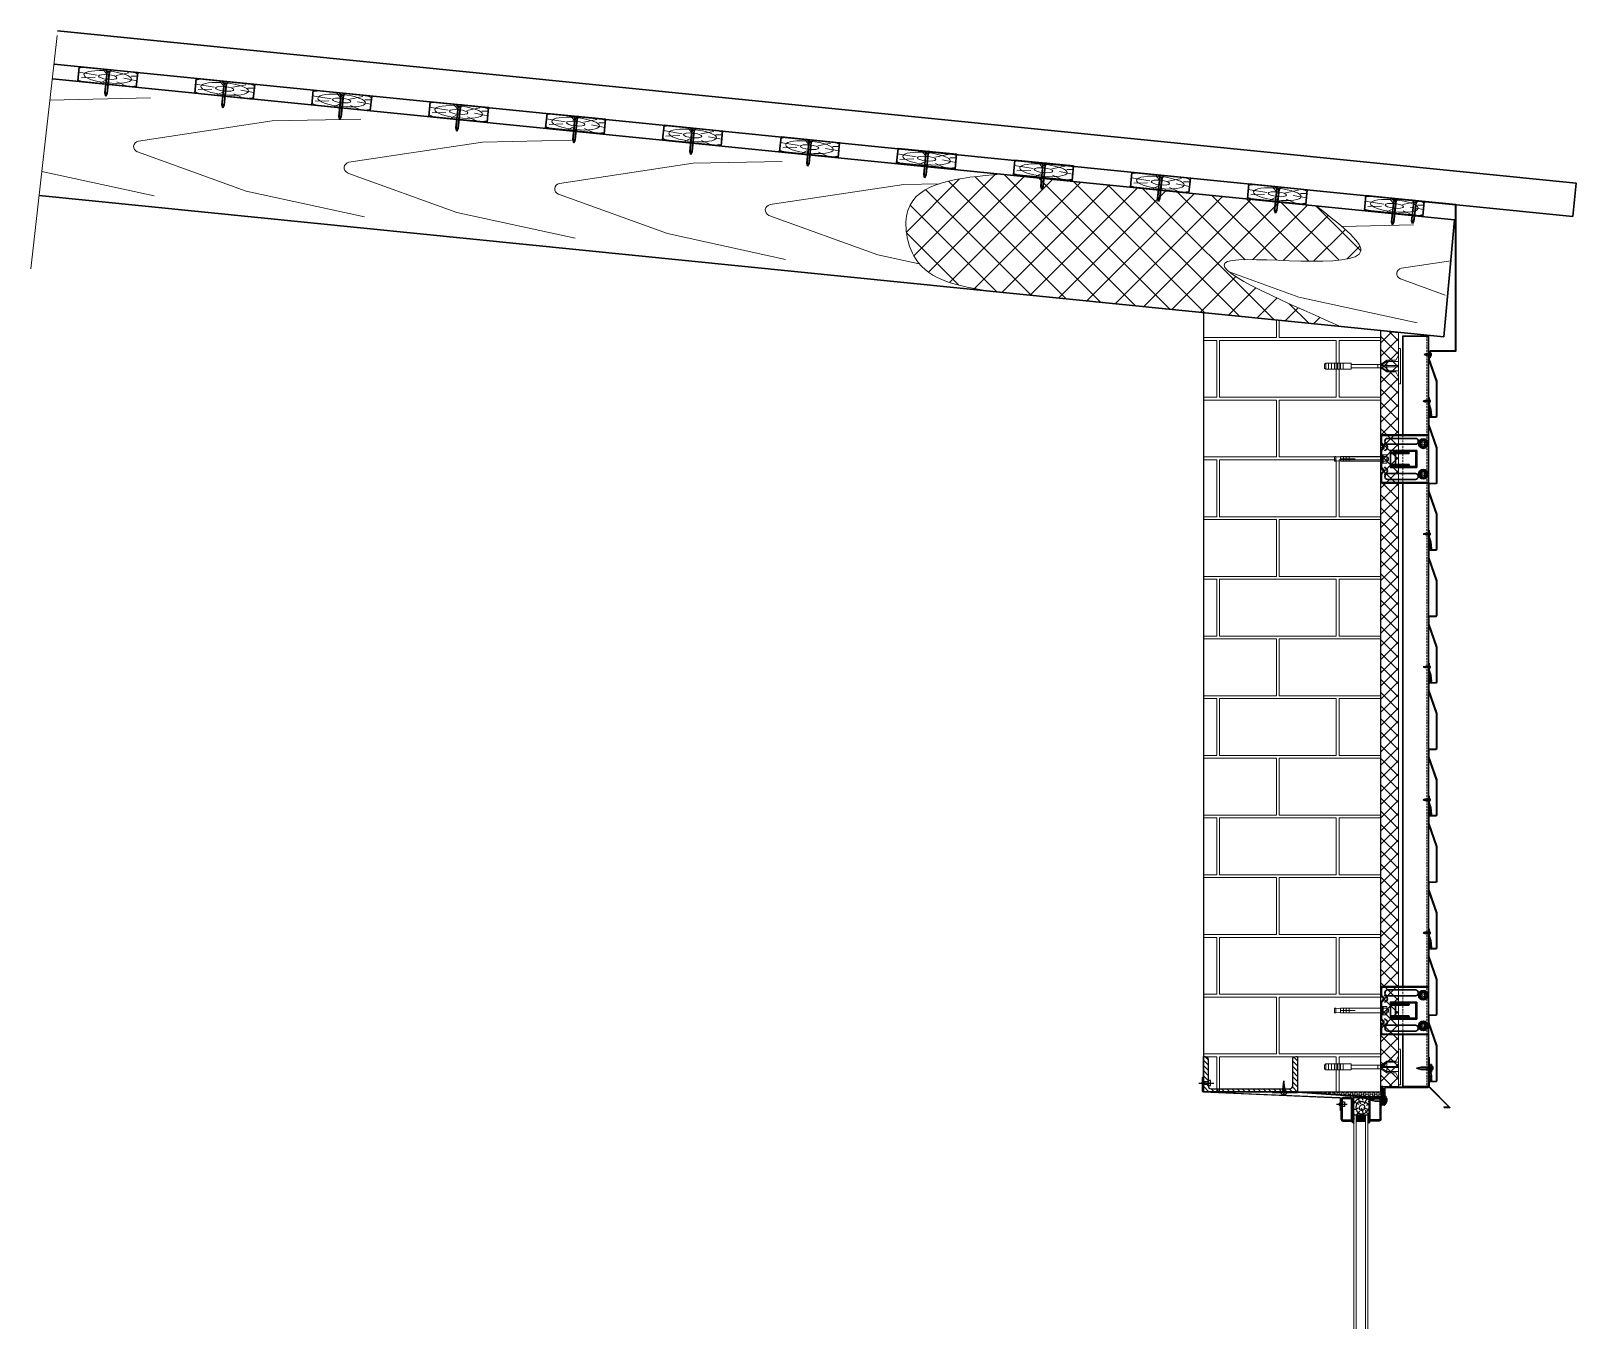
# Model space of a CAD drawing. Header units: millimetres. Extents: x 3616 to 17812, y 1698 to 9799.
# Drawn here: x 14905 to 17534, y 7605 to 9799 of the extents above; entities that cross this region are included whole.
import ezdxf

# ---------------------------------------------------------------- set-up
doc = ezdxf.new("R2010")
doc.units = ezdxf.units.MM
for name, pattern in [('ACAD_ISO02W100', [15, 12, -3]), ('невидимая2', [4.7625, 3.175, -1.5875]), ('ОСЕВАЯ', [50.8, 31.75, -6.35, 6.35, -6.35])]:
    doc.linetypes.add(name, pattern=pattern)
for name, color, linetype, lineweight in [('1', 250, 'Continuous', 30), ('2', 5, 'Continuous', 30), ('3', 4, 'Continuous', 15), ('30', 233, 'Continuous', 5), ('4', 233, 'Continuous', 30), ('4х35', 7, 'Continuous', 30), ('6', 191, 'Continuous', 30), ('An', 6, 'Continuous', 20), ('brackets 80х80', 250, 'Continuous', 30), ('d1', 4, 'Continuous', 5), ('foam', 3, 'Continuous', 5), ('hatch', 6, 'Continuous', 5), ('hidden', 30, 'невидимая2', 5), ('Siding', 3, 'Continuous', 30)]:
    doc.layers.add(name, color=color, linetype=linetype, lineweight=lineweight)
for name, color, linetype in [('B', 82, 'Continuous'), ('base', 5, 'Continuous'), ('wall2', 250, 'Continuous')]:
    doc.layers.add(name, color=color, linetype=linetype)
doc.linetypes.add('User1', pattern='A,50,-1,[131,ltypeshp.shx,S=1,R=0,X=-1,Y=0],-2,[131,ltypeshp.shx,S=1,R=180,X=1,Y=0],-1', length=54)
pattern_1 = [(45, (17875.88, 1174.1216), (-4.4194174, 4.4194174), [])]

# ---------------------------------------------------------------- blocks, each defined once
blk = doc.blocks.new('wind det')
h = blk.add_hatch()
h.set_pattern_fill('LINE', color=256, scale=0.5, angle=45, style=0)
h.set_pattern_definition([(135, (189169.0732, -31589.4745), (1.122532015, 1.122532015), [])])
h.paths.add_polyline_path([(39219.5, 1501.2), (39223.5, 1501.2), (39223.5, 1489.7), (39223.5, 1471.2), (39219.5, 1471.2)])
h = blk.add_hatch()
h.set_pattern_fill('ANSI31', color=256, scale=20, style=0)
h.set_pattern_definition([(45, (17155.2826, 1174.1216), (-1.76776695, 1.76776695), [])])
h.paths.add_polyline_path([(39243.5, 1465.2), (39243.4, 1465.7), (39243.4, 1466.6), (39243.5, 1467), (39243.5, 1475.7), (39243.5, 1479.2, 0.414214), (39240.5, 1482.2), (39226.5, 1482.2, 0.414214), (39223.5, 1479.2), (39223.5, 1445.2, 0.414214), (39226.5, 1442.2), (39240.5, 1442.2, 0.414214), (39243.5, 1445.2)])
h.paths.add_polyline_path([(39241.5, 1445.2, -0.414214), (39240.5, 1444.2), (39226.5, 1444.2, -0.414214), (39225.5, 1445.2), (39225.5, 1479.2, -0.414214), (39226.5, 1480.2), (39240.5, 1480.2, -0.414214), (39241.5, 1479.2)], flags=16)
h.paths.add_polyline_path([(39273.5, 1479.2, -0.414214), (39274.5, 1480.2), (39288.5, 1480.2, -0.414214), (39289.5, 1479.2), (39289.5, 1474), (39291.5, 1474.2), (39291.5, 1479.2, 0.414214), (39288.5, 1482.2), (39278.4, 1482.2), (39274.5, 1482.2, 0.414214), (39271.5, 1479.2), (39271.5, 1452.2), (39271.5, 1445.2, 0.414214), (39274.5, 1442.2), (39288.5, 1442.2, 0.414214), (39291.5, 1445.2), (39291.5, 1465.5), (39291.5, 1470.2), (39289.5, 1470.5), (39289.5, 1445.2, -0.414214), (39288.5, 1444.2), (39275.5, 1444.2), (39274.5, 1444.2, -0.414214), (39273.5, 1445.2)])
h.paths.add_polyline_path([(39229.5, 1470.6), (39237.5, 1470.6), (39237.5, 1464.6), (39229.5, 1464.6)], flags=8)
h = blk.add_hatch()
h.set_pattern_fill('NET', color=256, scale=0.5, angle=45, style=0)
h.set_pattern_definition([(225, (91617.4024, -24835.7058), (1.122532015, -1.122532015), []), (315, (91617.4024, -24835.7058), (1.122532015, 1.122532015), [])])
h.paths.add_polyline_path([(39269.5, 1452.2), (39271.5, 1452.2), (39271.5, 1479.2), (39271.5, 1482.2), (39269.5, 1482.2)])
for points in [[(39223.5, 1467.2), (39219.5, 1471.2), (39223.5, 1471.2)], [(39249.5, 1452.2), (39249.5, 1449.2), (39265.5, 1449.2), (39265.5, 1452.2)]]:
    blk.add_hatch(color=256).paths.add_polyline_path(points)
h = blk.add_hatch()
h.set_pattern_fill('NET', color=256, scale=0.1, angle=-135, style=0)
h.set_pattern_definition([(135, (189169.07324, -31589.97448), (0.224506403, 0.224506403), []), (45, (189169.07324, -31589.97448), (0.224506403, -0.224506403), [])])
h.paths.add_polyline_path([(39243.5, 1452.2), (39245.5, 1452.2), (39245.5, 1438.7, -0.414214), (39242, 1442.2), (39243.5, 1442.2)])
h = blk.add_hatch()
h.set_pattern_fill('NET', color=256, scale=0.1, angle=-135, style=0)
h.set_pattern_definition([(135, (189170.07324, -31589.97448), (0.224506403, 0.224506403), []), (45, (189170.07324, -31589.97448), (0.224506403, -0.224506403), [])])
h.paths.add_polyline_path([(39271.5, 1442.2), (39273, 1442.2, -0.414214), (39269.5, 1438.7), (39269.5, 1452.2), (39271.5, 1452.2)])
at = {"layer": 'foam'}
h = blk.add_hatch(dxfattribs=at)
h.set_pattern_fill('HEX', color=256, scale=0.15, angle=-90, style=0)
h.set_pattern_definition([(90, (91617.4024, -24835.7058), (-0.824889, 1e-16), [0.47625, -0.9525]), (210, (91617.4024, -24835.7058), (0.4124445, -0.714374829), [0.47625, -0.9525]), (150, (91617.4024, -24835.2295), (-0.4124445, -0.714374829), [0.47625, -0.9525])])
h.paths.add_polyline_path([(39265.5, 1442.2), (39265.5, 1449.2), (39249.5, 1449.2), (39249.5, 1442.2)])
for p, q in [((39219.5, 1471.2), (39223.5, 1467.2)), ((39245.5, 1452.2), (39269.5, 1452.2)), ((39249.5, 1449.2), (39265.5, 1449.2)), ((39265.5, 1449.2), (39265.5, 1442.2)), ((39271.5, 1452.2), (39271.5, 1442.2)), ((39242, 1442.2), (39243.5, 1442.2)), ((39265.5, 1442.2), (39249.5, 1442.2)), ((39273, 1442.2), (39271.5, 1442.2))]:
    blk.add_line(p, q)
for points in [[(39223.5, 1471.2), (39219.5, 1471.2), (39219.5, 1501.2), (39223.5, 1501.2)], [(39243.5, 1452.2), (39269.5, 1452.2), (39269.5, 1482.2), (39243.5, 1482.2)], [(39271.5, 1452.2), (39269.5, 1452.2), (39269.5, 1482.2), (39271.5, 1482.2)]]:
    blk.add_lwpolyline(points, close=True)
for points in [[(39240.5, 1442.2, 0.414214), (39243.5, 1445.2), (39243.5, 1479.2, 0.414214), (39240.5, 1482.2), (39226.5, 1482.2, 0.414214), (39223.5, 1479.2), (39223.5, 1445.2, 0.414214), (39226.5, 1442.2)], [(39240.5, 1444.2, 0.414214), (39241.5, 1445.2), (39241.5, 1479.2, 0.414214), (39240.5, 1480.2), (39226.5, 1480.2, 0.414214), (39225.5, 1479.2), (39225.5, 1445.2, 0.414214), (39226.5, 1444.2)]]:
    blk.add_lwpolyline(points, format="xyb", close=True)
blk.add_lwpolyline([(39241.5, 1475.7), (39241.5, 1478.2)])
for points in [[(39278.4, 1482.2), (39288.5, 1482.2, -0.414214), (39291.5, 1479.2), (39291.5, 1445.2, -0.414214), (39288.5, 1442.2), (39274.5, 1442.2, -0.414214), (39271.5, 1445.2), (39271.5, 1479.2, -0.414214), (39274.5, 1482.2), (39278.4, 1482.2)], [(39275.5, 1444.2), (39274.5, 1444.2, -0.414214), (39273.5, 1445.2), (39273.5, 1479.2, -0.414214), (39274.5, 1480.2), (39288.5, 1480.2, -0.414214), (39289.5, 1479.2), (39289.5, 1445.2, -0.414214), (39288.5, 1444.2), (39275.5, 1444.2)]]:
    blk.add_lwpolyline(points, format="xyb")
for centre, radius, start, end in [((39240.5, 1479.2), 3, 360, 90), ((39245.5, 1442.2), 3.5, 180, 270), ((39269.5, 1442.2), 3.5, 270, 0)]:
    blk.add_arc(centre, radius, start, end)
at = {"layer": '3'}
for p, q in [((39245.5, 1452.2), (39245.5, 892.2)), ((39249.5, 1452.2), (39249.5, 892.2)), ((39265.5, 1452.2), (39265.5, 892.2)), ((39269.5, 1452.2), (39269.5, 892.2))]:
    blk.add_line(p, q, dxfattribs=at)
at = {"layer": 'B', "linetype": 'ByBlock'}
blk.add_lwpolyline([(39256.9, 1475.3), (39257.7, 1475.3), (39258.6, 1475.3), (39259.5, 1475.1), (39260.4, 1474.9), (39261.2, 1474.6), (39262, 1474.3), (39262.7, 1473.8), (39263.4, 1473.3), (39264, 1472.7), (39264.5, 1472), (39264.9, 1471.2), (39265.2, 1470.4), (39265.5, 1469.5), (39265.7, 1468.5), (39265.8, 1467.4), (39265.9, 1466.3), (39265.9, 1465.2), (39265.8, 1464), (39265.6, 1462.8), (39265.4, 1461.6), (39265.1, 1460.5), (39264.7, 1459.4), (39264.2, 1458.3), (39263.5, 1457.4), (39262.8, 1456.6), (39261.9, 1455.9), (39261, 1455.4), (39260, 1454.9), (39259, 1454.6), (39258, 1454.4), (39256.9, 1454.3), (39255.9, 1454.3), (39254.9, 1454.4), (39253.9, 1454.6), (39252.9, 1454.9), (39252, 1455.3), (39251, 1455.8), (39250.2, 1456.3), (39249.3, 1457), (39248.4, 1457.7), (39247.6, 1458.4), (39246.8, 1459.2), (39246, 1460.1), (39245.3, 1461), (39244.7, 1461.9), (39244.2, 1462.9), (39243.8, 1463.8), (39243.5, 1464.7), (39243.4, 1465.7), (39243.4, 1466.6), (39243.5, 1467.4), (39243.7, 1468.3), (39244.1, 1469), (39244.5, 1469.8), (39244.9, 1470.4), (39245.4, 1471), (39246, 1471.5), (39246.6, 1472), (39247.2, 1472.4), (39247.9, 1472.7), (39248.5, 1473), (39249.2, 1473.2), (39249.9, 1473.5), (39250.7, 1473.8), (39251.4, 1474), (39252.1, 1474.3), (39252.9, 1474.5), (39253.6, 1474.8), (39254.4, 1475), (39255.2, 1475.1), (39256, 1475.2)], close=True, dxfattribs=at)
at = {"layer": 'B'}
blk.add_lwpolyline([(39243.5, 1452.2), (39269.5, 1452.2), (39269.5, 1482.2), (39243.5, 1482.2)], close=True, dxfattribs=at)
at = {"layer": 'B', "linetype": 'ByBlock'}
for points in [[(39243.5, 1477.6), (39244.2, 1478.1), (39245.8, 1479.1), (39247.5, 1479.9), (39249.2, 1480.4), (39250.8, 1480.8), (39252.4, 1481.1), (39254, 1481.3), (39255.5, 1481.4), (39257, 1481.3), (39258.4, 1481.1), (39259.7, 1480.8), (39261, 1480.4), (39262.2, 1479.8), (39263.4, 1479.1), (39264.5, 1478.3), (39265.5, 1477.4), (39266.4, 1476.5), (39267.3, 1475.4), (39268, 1474.4), (39268.7, 1473.3), (39269.2, 1472.2), (39269.5, 1471.6)], [(39245.2, 1474.8), (39243.5, 1476.6)], [(39251.5, 1471.6), (39249, 1476.1), (39247.3, 1480), (39246.6, 1482.2)], [(39253.9, 1477.1), (39255.2, 1482.2)], [(39257.5, 1471), (39259.6, 1474.7), (39261, 1478.1), (39261.9, 1481.2), (39262.1, 1482.2)], [(39260.4, 1470.4), (39266.2, 1473.2), (39269.5, 1476.7)], [(39248.2, 1469.4), (39243.5, 1470.8)], [(39253.4, 1465.4), (39246.6, 1462.2), (39243.5, 1462.1)], [(39250.4, 1460.6), (39249.4, 1459), (39248.4, 1457.6), (39247.4, 1456.5), (39246.5, 1455.6), (39245.7, 1454.7), (39245, 1453.9), (39244.3, 1453.1), (39243.7, 1452.2)], [(39255.3, 1469.9), (39257, 1469.1), (39258.3, 1468.3), (39259.3, 1467.5), (39259.9, 1466.7), (39260.3, 1465.9), (39260.5, 1465.1), (39260.5, 1464.4), (39260.4, 1463.8), (39260.3, 1463.2), (39260.1, 1462.7), (39259.8, 1462.3), (39259.5, 1461.9), (39259.2, 1461.6), (39258.7, 1461.3), (39258.3, 1461.1), (39257.8, 1461), (39257.2, 1460.9), (39256.6, 1460.9), (39255.9, 1460.9), (39255.3, 1460.9), (39254.6, 1461), (39254, 1461.2), (39253.4, 1461.4), (39252.9, 1461.6), (39252.4, 1461.9), (39252, 1462.3), (39251.6, 1462.7), (39251.3, 1463.2), (39251.1, 1463.7), (39250.9, 1464.2), (39250.8, 1464.8), (39250.7, 1465.5), (39250.6, 1466.1), (39250.7, 1466.8), (39250.9, 1467.5), (39251.3, 1468.2), (39251.8, 1468.7), (39252.7, 1469.2), (39253.8, 1469.6), (39255.3, 1469.9)], [(39257, 1464.9), (39255.3, 1460.5), (39254.3, 1456.3), (39253.9, 1452.3), (39253.9, 1452.2)], [(39260.1, 1459.2), (39265.1, 1452.7), (39265.2, 1452.2)], [(39262.3, 1463.9), (39264.1, 1463), (39265.5, 1462.5), (39266.6, 1462.1), (39267.6, 1462), (39268.5, 1462.1), (39269.5, 1462.5)], [(39269.5, 1454.3), (39269.2, 1453.8), (39268.5, 1452.6), (39268.2, 1452.2)]]:
    blk.add_lwpolyline(points, dxfattribs=at)
blk = doc.blocks.new('5х20')
blk.add_line((0, 5.1), (0, -5.1))
at = {"layer": 'base'}
for p, q in [((0, 2.5), (-20, 0)), ((0, 3.2), (0, -3.2)), ((0, -2.5), (-20, 0))]:
    blk.add_line(p, q, dxfattribs=at)
blk.add_lwpolyline([(4.4, -0.6), (2.5, -0.6), (2.5, 0.6), (4.4, 0.6)], dxfattribs=at)
for centre, start, end in [((-1.1, -0.4), 10.5848, 78.3684), ((-1.1, 0.4), 281.6316, 349.4152)]:
    blk.add_arc(centre, 5.6, start, end, dxfattribs=at)
at = {"layer": 'Siding'}
blk.add_line((4.4, 0), (-20, 0), dxfattribs=at)
blk = doc.blocks.new('I 16')
blk.add_lwpolyline([(-60, 0), (0, 0), (0, 160), (-60, 160), (-60, 157, 0.414214), (-55, 152), (-10, 152, -0.414214), (-5, 147), (-5, 13, -0.414214), (-10, 8), (-55, 8, 0.414214), (-60, 3)], format="xyb", close=True)
blk = doc.blocks.new('4a')
at = {"linetype": 'Continuous'}
h = blk.add_hatch(dxfattribs=at)
h.set_pattern_fill('ANSI31', color=256, scale=50, style=0)
h.set_pattern_definition(pattern_1)
h.paths.add_polyline_path([(39373.5, 1547.2, 0.414214), (39368.5, 1552.2), (39365.5, 1552.2), (39365.5, 1492.2), (39386.1, 1492.2), (39386.8, 1497.2), (39378.5, 1497.2, -0.414214), (39373.5, 1502.2)])
h = blk.add_hatch(dxfattribs=at)
h.set_pattern_fill('ANSI31', color=256, scale=50, style=0)
h.set_pattern_definition(pattern_1)
h.paths.add_polyline_path([(39525.5, 1552.2), (39522.5, 1552.2, 0.414214), (39517.5, 1547.2), (39517.5, 1502.2, -0.414214), (39512.5, 1497.2), (39390.1, 1497.2), (39390.8, 1492.2), (39525.5, 1492.2)])
at = {"layer": 'foam', "linetype": 'Continuous'}
h = blk.add_hatch(dxfattribs=at)
h.set_pattern_fill('HONEY', color=256, scale=20, style=0)
h.set_pattern_definition([(0, (17875.8797, 1174.1216), (3.75, 2.1650635), [2.5, -5]), (120, (17875.8797, 1174.1216), (-3.75, 2.16506351), [2.5, -5]), (60, (17875.8797, 1174.1216), (8e-09, 4.33012701), [-5, 2.5])])
h.paths.add_polyline_path([(39223.5, 1492.2), (39223.5, 1479.2, -0.414214), (39226.5, 1482.2), (39226.5, 1483.7), (39243.4, 1483.7), (39365.4, 1492.2)])
at = {"color": 3, "linetype": 'ОСЕВАЯ'}
for p, q in [((39533.2, 1507), (39507.8, 1507)), ((39533.2, 1507), (39514.9, 1507)), ((39299.2, 1470.8), (39280.9, 1470.8))]:
    blk.add_line(p, q, dxfattribs=at)
for p, q in [((39526, 1497), (39526, 1516.3)), ((39526.3, 1492.8), (39526.3, 1516.3)), ((39526.8, 1492.8), (39526.8, 1516.3)), ((39525.5, 1492.2), (39223.5, 1492.2)), ((39291.5, 1480.8), (39292, 1480.8)), ((39291.5, 1480.8), (39291.5, 1461.5)), ((39292, 1480.8), (39292, 1461.5)), ((39292.3, 1481.1), (39292.3, 1461.5)), ((39292.8, 1481.1), (39292.8, 1461.5)), ((39408.5, 1490.7), (39365.5, 1490.7)), ((39525.7, 1492.2), (39375.2, 1492.2)), ((39525.5, 1497), (39526, 1497))]:
    blk.add_line(p, q)
at = {"linetype": 'Continuous'}
for p, q in [((39226.5, 1483.7), (39243.5, 1483.7)), ((39226.5, 1483.7), (39226.5, 1482.2)), ((39226.5, 1482.2), (39243.5, 1482.2)), ((39243.3, 1483.7), (39365.3, 1492.2)), ((39243.5, 1482.2), (39365.5, 1490.7)), ((39525.5, 1492.2), (39293.4, 1482.2)), ((39525.9, 1491.7), (39293.4, 1481.7)), ((39408.5, 1492.2), (39408.5, 1490.7))]:
    blk.add_line(p, q, dxfattribs=at)
for points in [[(39528.3, 1507), (39528.3, 1506), (39527.3, 1504), (39526.8, 1504), (39526.8, 1505), (39517.5, 1505), (39517.5, 1503), (39513.5, 1503), (39513.5, 1511), (39517.5, 1511), (39517.5, 1509), (39526.8, 1509), (39526.8, 1510), (39527.3, 1510), (39528.3, 1508), (39528.3, 1507)], [(39294.3, 1470.8), (39294.3, 1471.8), (39293.3, 1473.8), (39292.8, 1473.8), (39292.8, 1472.8), (39289.5, 1472.8), (39289.5, 1474.8), (39285.5, 1474.8), (39285.5, 1466.8), (39289.5, 1466.8), (39289.5, 1468.8), (39292.8, 1468.8), (39292.8, 1467.8), (39293.3, 1467.8), (39294.3, 1469.8), (39294.3, 1470.8)]]:
    blk.add_lwpolyline(points)
for centre, radius, start, end in [((39526.1, 1516.3), 0.688, 0, 180), ((39526.1, 1516.3), 0.138, 0, 180), ((39293.4, 1481.1), 1.1, 90, 180), ((39293.4, 1481.1), 0.55, 90, 180), ((39525.7, 1492.8), 1.1, 270, 0), ((39525.7, 1492.8), 0.55, 270, 0), ((39292.1, 1461.5), 0.688, 180, 0), ((39292.1, 1461.5), 0.138, 180, 0)]:
    blk.add_arc(centre, radius, start, end)
at = {"linetype": 'Continuous', "rotation": 270}
blk.add_blockref('I 16', (39365.5, 1492.2), dxfattribs=at)
at = {"rotation": 270}
blk.add_blockref('5х20', (39388.5, 1490.7), dxfattribs=at)
blk = doc.blocks.new('deco')
at = {"layer": '3'}
for p, q in [((-0.29, 0), (-0.29, 1.2)), ((0.29, 0), (0.29, 1.2))]:
    blk.add_line(p, q, dxfattribs=at)
at = {"layer": '4'}
for p, q in [((0, 1.48), (-0.5, 1)), ((-0.5, 0), (-0.5, 1)), ((0.5, 0), (-0.5, 0)), ((0, 1.48), (0.5, 1)), ((0.5, 0), (0.5, 1)), ((1.52, 0), (-1.52, 0)), ((-1.52, 0), (-1.52, -0.11)), ((-1.52, -0.11), (1.52, -0.11)), ((-0.08, -0.23), (-0.46, -0.23)), ((0.08, -0.17), (-0.08, -0.17)), ((-0.08, -0.17), (-0.08, -0.23)), ((0.08, -0.23), (0.08, -0.17)), ((0.46, -0.23), (0.08, -0.23)), ((1.52, -0.11), (1.52, 0))]:
    blk.add_line(p, q, dxfattribs=at)
for major_axis, start_param, end_param in [((-1.52, 0), 0.791077, 1.266344), ((1.52, 0), -1.266344, -0.791077)]:
    blk.add_ellipse((0, 0.24), major_axis=major_axis, ratio=0.329918, start_param=start_param, end_param=end_param, dxfattribs=at)
blk = doc.blocks.new('a4')
at = {"layer": '2'}
for p, q in [((-0.5, 1), (0, 1.126)), ((-0.5, 0.1), (-0.5, 1)), ((-0.5, 1), (0.5, 1)), ((0, 1.126), (0.5, 1)), ((0.5, 1), (0.5, 0.1)), ((-1.1, 0), (-0.5, 0.1)), ((-1.1, 0), (1.1, 0)), ((0.5, 0.1), (-0.5, 0.1)), ((1.1, 0), (0.5, 0.1))]:
    blk.add_line(p, q, dxfattribs=at)
at = {"layer": '3'}
for p, q in [((-0.3, 0.1), (-0.3, 1.05)), ((0.3, 0.1), (0.3, 1.05))]:
    blk.add_line(p, q, dxfattribs=at)
blk = doc.blocks.new('B')
at = {"layer": '2'}
blk.add_lwpolyline([(0, 0), (0, 1), (1, 1), (1, 0)], close=True, dxfattribs=at)
at = {"layer": 'hatch'}
for p, q in [((0.494, 0.622), (0.413, 0.956)), ((0.637, 0.656, -78.227), (0.852, 0.918, -78.227)), ((0.32, 0.544), (0, 0.624)), ((0.892, 0.703), (1, 0.746)), ((0.284, 0.397), (0.051, 0.269)), ((0.772, 0.517), (1, 0.445)), ((0.461, 0.24), (0.367, 0)), ((0.66, 0.224), (0.82, 0.014))]:
    blk.add_line(p, q, dxfattribs=at)
for radius in [0.407, 0.157]:
    blk.add_circle((0.5, 0.5), radius, dxfattribs=at)
for start, end in [(128.9085, 141.0915), (38.9085, 51.0915), (218.9085, 231.0915), (308.9085, 321.0915)]:
    blk.add_arc((0.5, 0.5), 0.643, start, end, dxfattribs=at)
blk = doc.blocks.new('Roof')
at = {"layer": 'd1'}
h = blk.add_hatch(dxfattribs=at)
h.set_pattern_fill('ANSI37', color=256, scale=300, style=0)
h.set_pattern_definition([(45, (-120882.307, 5823.49), (-26.516504, 26.516504), []), (135, (-120882.307, 5823.49), (-26.516504, -26.516504), [])])
edge = h.paths.add_edge_path()
edge.add_spline(control_points=[(5420.2, 5296.1), (5459.3, 5266), (5580.8, 5172.4), (5120.4, 5240.6), (5348.8, 5140.3), (5461.5, 5090.9)], knot_values=[0, 0, 0, 0, 107.650681, 335.165975, 556.772578, 556.772578, 556.772578, 556.772578], degree=3, periodic=0)
edge.add_line((5461.5, 5090.9), (4863.6, 5151.1))
edge.add_spline(control_points=[(4863.6, 5151.1), (4813.3, 5159.5), (4732.7, 5173.1), (4706.6, 5334.7), (4812.5, 5343.9), (4883.6, 5350.1)], knot_values=[0, 0, 0, 0, 136.928415, 219.705166, 389.29334, 389.29334, 389.29334, 389.29334], degree=3, periodic=0)
edge.add_line((4883.6, 5350.1), (5420.2, 5296.1))
at = {"layer": '2'}
for p, q in [((5655.4, 5272.4), (3269.9, 5512.5)), ((3247.5, 5313.8), (5637.2, 5073.2)), ((5655.4, 5272.4), (5637.2, 5073.2))]:
    blk.add_line(p, q, dxfattribs=at)
at = {"layer": '4х35'}
for p, q in [((3278.4, 5594.1), (5862.5, 5335)), ((3272.7, 5537.3), (5856.8, 5278.3)), ((5862.5, 5335), (5856.8, 5278.3))]:
    blk.add_line(p, q, dxfattribs=at)
at = {"layer": 'd1', "linetype": 'User1'}
blk.add_line((3278.2, 5586), (3233.4, 5188.9), dxfattribs=at)
at = {"layer": 'd1'}
for p, q in [((4883.6, 5350.1), (5420.2, 5296.1)), ((4863.6, 5151.1), (5461.5, 5090.9))]:
    blk.add_line(p, q, dxfattribs=at)
for points in [[(4883.6, 5350.1), (4725.6, 5288.4), (4738.4, 5206.6), (4863.6, 5151.1)], [(5420.2, 5296.1), (5496.2, 5219.8), (5269.4, 5201.5), (5461.5, 5090.9)]]:
    blk.add_spline(points, degree=3, dxfattribs=at)
at = {"layer": 'hatch'}
for p, q in [((3436.9, 5480.1), (3265.8, 5476.4)), ((3795, 5444), (3643.9, 5440.8)), ((3643.9, 5440.8), (3416.4, 5406.5)), ((4002, 5404.8), (3774.6, 5370.4)), ((4153.2, 5408), (4002, 5404.8)), ((3414.5, 5388.2), (3599.9, 5321.2)), ((4360.2, 5368.7), (4132.8, 5334.4)), ((4511.4, 5371.9), (4360.2, 5368.7)), ((3252.1, 5355), (3443, 5313.3)), ((3772.7, 5352.1), (3958.1, 5285.2)), ((3599.9, 5321.2), (3801.2, 5277.3)), ((4130.9, 5316.1), (4316.3, 5249.1)), ((4718.4, 5332.7), (4491, 5298.3)), ((4779.1, 5333.9), (4718.4, 5332.7)), ((3958.1, 5285.2), (4159.4, 5241.2)), ((4489, 5280), (4674.4, 5213)), ((5586, 5263.7), (5464.1, 5261.2)), ((4316.3, 5249.1), (4517.6, 5205.1)), ((4674.4, 5213), (4745, 5197.6)), ((5272.4, 5183.7), (5390.8, 5140.9)), ((5649.1, 5202.8), (5565.6, 5190.1)), ((5563.6, 5171.8), (5639.5, 5144.4)), ((5390.8, 5140.9), (5592.2, 5097))]:
    blk.add_line(p, q, dxfattribs=at)
for centre in [(3420.1, 5396.8), (3778.3, 5360.8), (4136.5, 5324.7), (4494.7, 5288.7), (5569.3, 5180.5)]:
    blk.add_ellipse(centre, major_axis=(-11.9, 1.2), ratio=0.833333, start_param=-1.172134, end_param=1.163369, dxfattribs=at)
at = {"layer": 'd1'}
for name, p, xscale, yscale, zscale, rotation in [('B', (3313.2, 5508.2), 100.0000000000109, 25, 100.0000000000109, 354.2518923843556), ('a4', (3365.4, 5528), 3.999999999996925, 40.00000000000001, 3.999999999996925, 174.2518923843558), ('B', (3512.2, 5488.1), 100.0000000000109, 25, 100.0000000000109, 354.2518923843556), ('a4', (3564.4, 5508), 3.999999999996925, 40.00000000000001, 3.999999999996925, 174.2518923843558), ('B', (3711.2, 5468.1), 100.0000000000109, 25, 100.0000000000109, 354.2518923843556), ('a4', (3763.4, 5488), 3.999999999996925, 40.00000000000001, 3.999999999996925, 174.2518923843558), ('B', (3910.2, 5448.6), 100.0000000000109, 25, 100.0000000000109, 354.2518923843556), ('a4', (3962.5, 5468.4), 3.999999999996925, 40.00000000000001, 3.999999999996925, 174.2518923843558), ('B', (4109.2, 5428.8), 100.0000000000109, 25, 100.0000000000109, 354.2518923843556), ('a4', (4161.5, 5448.6), 3.999999999996925, 40.00000000000001, 3.999999999996925, 174.2518923843558), ('B', (4308.2, 5408.7), 100.0000000000109, 25, 100.0000000000109, 354.2518923843556), ('a4', (4360.5, 5428.6), 3.999999999996925, 40.00000000000001, 3.999999999996925, 174.2518923843558), ('B', (4507.2, 5388.7), 100.0000000000109, 25, 100.0000000000109, 354.2518923843556), ('a4', (4559.5, 5408.6), 3.999999999996925, 40.00000000000001, 3.999999999996925, 174.2518923843558), ('B', (4706.3, 5369.2), 100.0000000000109, 25, 100.0000000000109, 354.2518923843556), ('a4', (4758.5, 5389), 3.999999999996925, 40.00000000000001, 3.999999999996925, 174.2518923843558), ('B', (4905.3, 5349.4), 100.0000000000109, 25, 100.0000000000109, 354.2518923843556), ('a4', (4957.5, 5369.3), 3.999999999996925, 40.00000000000001, 3.999999999996925, 174.2518923843558), ('B', (5104.2, 5328.4), 100.0000000000109, 25, 100.0000000000109, 354.2518923843556), ('a4', (5156.4, 5348.2), 3.999999999996925, 40.00000000000001, 3.999999999996925, 174.2518923843558), ('B', (5303.2, 5308.6), 100.0000000000109, 25, 100.0000000000109, 354.2518923843556), ('a4', (5355.5, 5328.5), 3.999999999996925, 40.00000000000001, 3.999999999996925, 174.2518923843558), ('B', (5502.2, 5288.8), 100.0000000000109, 25, 100.0000000000109, 354.2518923843556), ('a4', (5554.5, 5308.7), 3.999999999996925, 40.00000000000001, 3.999999999996925, 174.2518923843558)]:
    blk.add_blockref(name, p, dxfattribs=dict(at, xscale=xscale, yscale=yscale, zscale=zscale, rotation=rotation))
blk = doc.blocks.new('AN1')
at = {"color": 0, "linetype": 'ACAD_ISO02W100', "lineweight": 13, "ltscale": 5}
for p, q in [((-276.1, 96.7), (-266, 96.7)), ((-276.1, 92.2), (-266, 92.2)), ((-276.1, 87.2), (-266, 87.2)), ((-276.1, 82.2), (-266, 82.2)), ((-276.1, 77.1), (-266, 77.1)), ((-276.1, 72.1), (-266, 72.1)), ((-276.1, 67.1), (-266, 67.1)), ((-274.2, 8.3), (-268.2, 8.3)), ((-270.2, 3.2), (-270.2, -27)), ((-281, -6.8), (-261.1, -6.8))]:
    blk.add_line(p, q, dxfattribs=at)
blk.add_lwpolyline([(-276.1, 53.7), (-266, 53.7), (-266, 96.7), (-267.9, 98.9), (-274.5, 98.9), (-276.1, 96.7)], close=True, dxfattribs=at)
for points in [[(-274.2, 53.7), (-274.2, 3.2), (-281, -6.8), (-281, -22.2), (-290.1, -27)], [(-253, -27), (-261.1, -22.2), (-261.1, -6.8), (-268.2, 3.2), (-268.2, 53.7)], [(-278.9, -27), (-278.9, -6.8), (-272.2, 3.2), (-272.2, -27)], [(-270.2, 3.2), (-263.1, -6.8), (-263.1, -27)], [(-301.4, -30), (-241, -30), (-241, -27), (-301.4, -27), (-301.4, -30)]]:
    blk.add_lwpolyline(points, dxfattribs=at)
blk = doc.blocks.new('R1')
at = {"layer": '6'}
for points in [[(9082.7, 701.5), (9078, 698.8), (9078, 693.3), (9082.7, 690.5), (9087.5, 693.3), (9087.5, 698.8)], [(9134.7, 701.5), (9130, 698.8), (9130, 693.3), (9134.7, 690.5), (9139.5, 693.3), (9139.5, 698.8)]]:
    blk.add_lwpolyline(points, close=True, dxfattribs=at)
for centre, radius in [((9082.7, 696), 8), ((9082.7, 696), 6.5), ((9082.7, 696), 5.5), ((9082.7, 696), 4.76), ((9134.7, 696), 8), ((9134.7, 696), 6.5), ((9134.7, 696), 5.5), ((9134.7, 696), 4.76)]:
    blk.add_circle(centre, radius, dxfattribs=at)
at = {"layer": 'brackets 80х80'}
blk.add_line((9095.7, 648.6), (9121.7, 648.6), dxfattribs=at)
for points in [[(9124.9, 625.7, -0.648545), (9132.5, 625.4, 0.31825), (9134.4, 624), (9147.7, 624, 0.414214), (9149.7, 626), (9149.7, 705), (9067.7, 705), (9067.7, 626, 0.414214), (9069.7, 624), (9083.1, 624, 0.31825), (9085, 625.4, -0.708231), (9092.5, 625.4, 0.31825), (9094.4, 624), (9122.7, 624, 0.282892), (9124.9, 625.7), (9124.9, 625.7)], [(9068.7, 705), (9068.7, 627, 0.414214), (9070.7, 625), (9082.4, 625, 0.290053), (9084.2, 626.2, -0.633394), (9093.3, 626.2, 0.290053), (9095.1, 625), (9122.4, 625, 0.290053), (9124.2, 626.2, -0.633394), (9133.3, 626.2, 0.290053), (9135.1, 625), (9146.7, 625, 0.414214), (9148.7, 627), (9148.7, 705)], [(9096.6, 640.8), (9097.5, 642.2), (9097.5, 671.2, -1), (9099.5, 671.2), (9099.5, 642.2), (9100.5, 640.8)], [(9120.9, 640.8), (9119.9, 642.2), (9119.9, 671.2, 1), (9117.9, 671.2), (9117.9, 642.2), (9117, 640.8)], [(9082.5, 630.4, 0.317681), (9083.7, 630.9, -0.786444), (9093.7, 630.9, 0.315935), (9095.2, 630.4, 1.393721)], [(9135, 630.4, -0.317681), (9133.7, 630.9, 0.786444), (9123.7, 630.9, -0.315935), (9122.3, 630.4, -1.393721)]]:
    blk.add_lwpolyline(points, format="xyb", dxfattribs=at)
for points in [[(9073.7, 682.5, -1), (9083.7, 682.5), (9083.7, 635.5, -1), (9073.7, 635.5)], [(9133.7, 682.5, -1), (9143.7, 682.5), (9143.7, 635.5, -1), (9133.7, 635.5)]]:
    blk.add_lwpolyline(points, format="xyb", close=True, dxfattribs=at)
for points in [[(9094.2, 685), (9094.2, 640), (9123.2, 640), (9123.2, 685)], [(9094.2, 685), (9123.2, 685)], [(9094.2, 640), (9095.7, 648.6), (9095.7, 683.5), (9121.7, 683.5), (9121.7, 648.6), (9123.2, 640)]]:
    blk.add_lwpolyline(points, dxfattribs=at)
at = {"layer": 'hidden'}
for points in [[(9078.8, 694, -0.8), (9078.8, 698), (9086.6, 698, -0.8), (9086.6, 694)], [(9130.8, 694, -0.8), (9130.8, 698), (9138.6, 698, -0.8), (9138.6, 694)]]:
    blk.add_lwpolyline(points, format="xyb", close=True, dxfattribs=at)
for centre in [(9082.7, 696), (9134.7, 696)]:
    blk.add_circle(centre, 2, dxfattribs=at)
blk = doc.blocks.new('8х70')
at = {"layer": 'An'}
for p, q in [((-4, 3), (-4, 9)), ((-4, 2.6), (-4, 3)), ((-4, 1), (-4, 1.6)), ((-3, 11), (-2, 12)), ((-2, 12), (2, 12)), ((3, 11), (2, 12)), ((4, 3), (4, 9)), ((4, 2.4), (4, 3)), ((4, 1), (4, 1.4)), ((0, -70), (0, -45)), ((-4, -55), (4, -55)), ((-4, -60), (4, -60)), ((-4, -65), (4, -65)), ((-4, -78), (-3, -70)), ((4, -78), (3, -70))]:
    blk.add_line(p, q, dxfattribs=at)
at = {"layer": 'An', "lineweight": 5}
for p, q in [((-2, 12), (-2, 9)), ((2, 12), (2, 9))]:
    blk.add_line(p, q, dxfattribs=at)
at = {"layer": 'An'}
for points in [[(-7.6, 0), (7.6, 0), (7.6, 1), (-7.6, 1)], [(-7, 3), (7, 3), (7, 9), (-7, 9)], [(-4, 0), (4, 0), (4, -70), (-4, -70)], [(-3, 9), (3, 9), (3, 11), (-3, 11)], [(-4, -80), (4, -80), (4, -78), (-4, -78)]]:
    blk.add_lwpolyline(points, close=True, dxfattribs=at)
for points in [[(-7, 3), (0, 2), (0, 1), (-7, 2), (-7, 3)], [(0, 3), (7, 2), (7, 1), (0, 2), (0, 3)]]:
    blk.add_lwpolyline(points, dxfattribs=at)

msp = doc.modelspace()

# ---------------------------------------------------------------- hatches: boundary and pattern name
at = {"layer": '30', "lineweight": 5}
h = msp.add_hatch(dxfattribs=at)
h.set_pattern_fill('ANSI37', color=256, scale=5, style=0)
h.set_pattern_definition([(45, (11740.45, 8139.899), (-11.22532, 11.22532), []), (135, (11740.45, 8139.899), (-11.22532, -11.22532), [])])
h.paths.add_polyline_path([(17201.7, 9288.6), (17231.7, 9285.6), (17231.7, 8002.7), (17201.7, 8002.7)])
at = {"layer": 'hatch'}
h = msp.add_hatch(dxfattribs=at)
h.set_pattern_fill('AR-B816C', color=253, scale=0.5, style=0)
h.set_pattern_definition([(0, (11745.45, 8154.74), (101.6, 101.6), [198.4375, -4.7625]), (0, (11643.85, 8159.5), (101.6, 101.6), [198.4375, -4.7625]), (90, (11745.45, 8154.74), (-101.6, 101.6), [-106.3625, 96.8375]), (90, (11740.69, 8154.74), (-101.6, 101.6), [-106.3625, 96.8375])])
h.paths.add_polyline_path([(16899.7, 7993.7), (17201.7, 7993.7), (17201.7, 9289.1), (16899.7, 9319.5)])

# ---------------------------------------------------------------- linework, layer by layer
at = {"color": 253}
msp.add_lwpolyline([(16899.7, 7993.7), (17201.7, 7993.7), (17201.7, 9289.1), (16899.7, 9319.5)], close=True, dxfattribs=at)
at = {"layer": '2'}
for points in [[(17238.7, 8090.8), (17238.7, 8002.7), (17282.7, 8002.7), (17282.7, 9279.7), (17238.7, 9279.7), (17238.7, 9111.7)], [(17238.7, 9029.7), (17238.7, 8172.8)]]:
    msp.add_lwpolyline(points, dxfattribs=at)
at = {"layer": '30'}
msp.add_lwpolyline([(17201.7, 9288.6), (17231.7, 9285.6), (17231.7, 8002.7), (17201.7, 8002.7)], close=True, dxfattribs=at)
at = {"layer": '6'}
for points in [[(17225.7, 9513.9), (17329, 9503.5), (17329, 9254.1), (17329, 9254.1), (17329, 9254.1), (17329, 9254.1), (17286.5, 9254.1, 0.414214), (17285.5, 9253.1), (17285.5, 9243.5, -0.414214), (17284.5, 9242.5), (17284.5, 9242.5, -0.414214), (17283.5, 9243.5), (17283.5, 9252.5), (17284, 9252.5)], [(17225.7, 9513.4), (17328.5, 9503), (17328.5, 9254.6), (17286, 9254.6, 0.414214), (17285, 9253.6), (17285, 9243.5, -0.414214), (17284.5, 9243), (17284.5, 9243, -0.414214), (17284, 9243.5), (17284, 9252.5)]]:
    msp.add_lwpolyline(points, format="xyb", dxfattribs=at)
for points in [[(17206.6, 7990.7), (17206.6, 7971.7, 0.414214), (17207.1, 7971.2, 0.414214), (17207.6, 7971.7), (17207.6, 7998.7, -0.414214), (17210.1, 8001.2), (17281.2, 8001.2, 0.414214), (17282.7, 8002.7), (17282.7, 8050.7), (17283.2, 8050.7), (17283.2, 8002.7, -0.414214), (17281.2, 8000.7), (17210.1, 8000.7, 0.414214), (17208.1, 7998.7), (17208.1, 7971.7, -0.414214), (17207.1, 7970.7), (17207.1, 7970.7, -0.414214), (17206.1, 7971.7), (17206.1, 7990.7)], [(17309.1, 7967), (17319.1, 7967), (17284.3, 8001.7, -0.198912), (17283.7, 8003.1), (17283.7, 8052.3), (17283.2, 8052.3), (17283.2, 8002.9, 0.198912), (17283.8, 8001.5), (17317.8, 7967.5), (17309.1, 7967.5)], [(17287, 8011.3), (17287, 8021.3, 0.163705), (17286.1, 8025.1, -0.065644), (17285, 8028.5), (17285, 8038.5), (17285.5, 8038.5), (17285.5, 8028.6, 0.064352), (17286.6, 8025.3, -0.16173), (17287.5, 8021.2), (17287.5, 8011.3)]]:
    msp.add_lwpolyline(points, format="xyb", close=True, dxfattribs=at)
at = {"layer": 'hidden'}
msp.add_line((17279.7, 9279.7), (17279.7, 8002.7), dxfattribs=at)
for points in [[(17283.2, 9170.4), (17283.2, 9167.4), (17283.7, 9167.4), (17283.7, 9170.4)], [(17283.2, 8944.3), (17283.2, 8941.3), (17283.7, 8941.3), (17283.7, 8944.3)], [(17283.2, 8718.1), (17283.2, 8715.1), (17283.7, 8715.1), (17283.7, 8718.1)], [(17283.2, 8491.9), (17283.2, 8488.9), (17283.7, 8488.9), (17283.7, 8491.9)], [(17283.2, 8265.7), (17283.2, 8262.7), (17283.7, 8262.7), (17283.7, 8265.7)]]:
    msp.add_lwpolyline(points, close=True, dxfattribs=at)
for points in [[(17238.7, 9111.7), (17238.7, 9030.7)], [(17238.7, 8172.8), (17238.7, 8090.8)]]:
    msp.add_lwpolyline(points, dxfattribs=at)
at = {"layer": 'Siding'}
msp.add_lwpolyline([(17282.7, 9253.4, 0.000003), (17282.7, 9253.4), (17282.7, 9241.7), (17296.2, 9202.7), (17296.2, 9143.4, -0.404656), (17295.1, 9142.3), (17283.7, 9142.1), (17283.7, 9147.5), (17284.1, 9148.5), (17284.1, 9152), (17283.6, 9152), (17283.6, 9148.6), (17283.2, 9147.6), (17283.2, 9141.6), (17295.1, 9141.8, 0.405546), (17296.7, 9143.4), (17296.7, 9202.8), (17296.7, 9202.8), (17283.2, 9241.8), (17283.2, 9253.4), (17282.7, 9253.4)], format="xyb", dxfattribs=at)
for points in [[(17283.2, 9175.4), (17283.2, 9164.7, 0.074412), (17283.4, 9163.7), (17286, 9155), (17287.1, 9144.6, -0.398209), (17286.6, 9144.1, -0.253287), (17285.8, 9144.5, -0.247026), (17285.8, 9145.5, -0.013633), (17286.2, 9146.6, 0.081757), (17286.3, 9148.4), (17285.7, 9154.2, 0.990058), (17282.7, 9154.1), (17282.7, 9141.6), (17282.7, 9128.5), (17296.2, 9089.5), (17296.2, 9030.1, -0.377396), (17295.1, 9029.1), (17284.4, 9029, 0.413519), (17282.7, 9027.3), (17282.7, 9015.5), (17296.2, 8976.5), (17296.2, 8917.2, -0.404656), (17295.1, 8916.1), (17283.7, 8916), (17283.7, 8921.3), (17284.1, 8922.3), (17284.1, 8925.8), (17283.6, 8925.8), (17283.6, 8922.4), (17283.2, 8921.4), (17283.2, 8915.4), (17295.1, 8915.6, 0.405546), (17296.7, 8917.2), (17296.7, 8976.6), (17296.7, 8976.6), (17283.2, 9015.6), (17283.2, 9027.3), (17283.2, 9027.3, -0.414214), (17284.4, 9028.5), (17295.1, 9028.6), (17295.1, 9028.6, 0.382843), (17296.7, 9030.1), (17296.7, 9089.6), (17283.2, 9128.6), (17283.2, 9141.6), (17283.2, 9154.1), (17283.2, 9154.1, -1), (17285.2, 9154.1), (17285.8, 9148.3, -0.079849), (17285.7, 9146.8, 0.012939), (17285.3, 9145.6, 0.242715), (17285.4, 9144.3, 0.256034), (17286.6, 9143.6, 0.412321), (17287.6, 9144.6), (17286.5, 9155.1), (17283.8, 9163.8, -0.074412), (17283.7, 9164.7), (17283.7, 9175.4)], [(17283.2, 8949.3), (17283.2, 8938.5, 0.074412), (17283.4, 8937.5), (17286, 8928.8), (17287.1, 8918.4, -0.398209), (17286.6, 8917.9, -0.253287), (17285.8, 8918.4, -0.247026), (17285.8, 8919.3, -0.013633), (17286.2, 8920.5, 0.081757), (17286.3, 8922.2), (17285.7, 8928, 0.990058), (17282.7, 8927.9), (17282.7, 8915.4), (17282.7, 8902.4), (17296.2, 8863.4), (17296.2, 8803.9, -0.377396), (17295.1, 8802.9), (17284.4, 8802.8, 0.413519), (17282.7, 8801.1), (17282.7, 8789.4), (17296.2, 8750.4), (17296.2, 8691, -0.404656), (17295.1, 8689.9), (17283.7, 8689.8), (17283.7, 8695.2), (17284.1, 8696.2), (17284.1, 8699.7), (17283.6, 8699.7), (17283.6, 8696.3), (17283.2, 8695.3), (17283.2, 8689.3), (17295.1, 8689.4, 0.405546), (17296.7, 8691), (17296.7, 8750.4), (17296.7, 8750.4), (17283.2, 8789.4), (17283.2, 8801.1), (17283.2, 8801.1, -0.414214), (17284.4, 8802.3), (17295.1, 8802.4), (17295.1, 8802.4, 0.382843), (17296.7, 8803.9), (17296.7, 8863.4), (17283.2, 8902.4), (17283.2, 8915.4), (17283.2, 8927.9), (17283.2, 8927.9, -1), (17285.2, 8927.9), (17285.8, 8922.1, -0.079849), (17285.7, 8920.6, 0.012939), (17285.3, 8919.5, 0.242715), (17285.4, 8918.1, 0.256034), (17286.6, 8917.4, 0.412321), (17287.6, 8918.4), (17286.5, 8928.9), (17283.8, 8937.6, -0.074412), (17283.7, 8938.5), (17283.7, 8949.3)], [(17283.2, 8723.1), (17283.2, 8712.3, 0.074412), (17283.4, 8711.3), (17286, 8702.7), (17287.1, 8692.2, -0.398209), (17286.6, 8691.8, -0.253287), (17285.8, 8692.2, -0.247026), (17285.8, 8693.1, -0.013633), (17286.2, 8694.3, 0.081757), (17286.3, 8696), (17285.7, 8701.8, 0.990058), (17282.7, 8701.8), (17282.7, 8689.3), (17282.7, 8676.2), (17296.2, 8637.2), (17296.2, 8577.7, -0.377396), (17295.1, 8576.8), (17284.4, 8576.6, 0.413519), (17282.7, 8574.9), (17282.7, 8563.2), (17296.2, 8524.2), (17296.2, 8464.9, -0.404656), (17295.1, 8463.8), (17283.7, 8463.6), (17283.7, 8469), (17284.1, 8470), (17284.1, 8473.5), (17283.6, 8473.5), (17283.6, 8470.1), (17283.2, 8469.1), (17283.2, 8463.1), (17295.1, 8463.3, 0.405546), (17296.7, 8464.9), (17296.7, 8524.3), (17296.7, 8524.3), (17283.2, 8563.3), (17283.2, 8574.9), (17283.2, 8574.9, -0.414214), (17284.4, 8576.1), (17295.1, 8576.3), (17295.1, 8576.3, 0.382843), (17296.7, 8577.7), (17296.7, 8637.3), (17283.2, 8676.3), (17283.2, 8689.3), (17283.2, 8701.8), (17283.2, 8701.8, -1), (17285.2, 8701.8), (17285.8, 8696, -0.079849), (17285.7, 8694.4, 0.012939), (17285.3, 8693.3, 0.242715), (17285.4, 8691.9, 0.256034), (17286.6, 8691.3, 0.412321), (17287.6, 8692.3), (17286.5, 8702.8), (17283.8, 8711.4, -0.074412), (17283.7, 8712.3), (17283.7, 8723.1)], [(17283.2, 8496.9), (17283.2, 8486.1, 0.074412), (17283.4, 8485.1), (17286, 8476.5), (17287.1, 8466.1, -0.398209), (17286.6, 8465.6, -0.253287), (17285.8, 8466, -0.247026), (17285.8, 8466.9, -0.013633), (17286.2, 8468.1, 0.081757), (17286.3, 8469.8), (17285.7, 8475.6, 0.990058), (17282.7, 8475.6), (17282.7, 8463.1), (17282.7, 8450), (17296.2, 8411), (17296.2, 8351.6, -0.377396), (17295.1, 8350.6), (17284.4, 8350.4, 0.413519), (17282.7, 8348.7), (17282.7, 8337), (17296.2, 8298), (17296.2, 8238.7, -0.404656), (17295.1, 8237.6), (17283.7, 8237.4), (17283.7, 8242.8), (17284.1, 8243.8), (17284.1, 8247.3), (17283.6, 8247.3), (17283.6, 8243.9), (17283.2, 8242.9), (17283.2, 8236.9), (17295.1, 8237.1, 0.405546), (17296.7, 8238.7), (17296.7, 8298.1), (17296.7, 8298.1), (17283.2, 8337.1), (17283.2, 8348.7), (17283.2, 8348.7, -0.414214), (17284.4, 8349.9), (17295.1, 8350.1), (17295.1, 8350.1, 0.382843), (17296.7, 8351.5), (17296.7, 8411.1), (17283.2, 8450.1), (17283.2, 8463.1), (17283.2, 8475.6), (17283.2, 8475.6, -1), (17285.2, 8475.6), (17285.8, 8469.8, -0.079849), (17285.7, 8468.3, 0.012939), (17285.3, 8467.1, 0.242715), (17285.4, 8465.7, 0.256034), (17286.6, 8465.1, 0.412321), (17287.6, 8466.1), (17286.5, 8476.6), (17283.8, 8485.3, -0.074412), (17283.7, 8486.1), (17283.7, 8496.9)], [(17283.2, 8270.7), (17283.2, 8260, 0.074412), (17283.4, 8258.9), (17286, 8250.3), (17287.1, 8239.9, -0.398209), (17286.6, 8239.4, -0.253287), (17285.8, 8239.8, -0.247026), (17285.8, 8240.7, -0.013633), (17286.2, 8241.9, 0.081757), (17286.3, 8243.6), (17285.7, 8249.4, 0.990058), (17282.7, 8249.4), (17282.7, 8236.9), (17282.7, 8223.8), (17296.2, 8184.8), (17296.2, 8125.4, -0.377396), (17295.1, 8124.4), (17284.4, 8124.2, 0.413519), (17282.7, 8122.5), (17282.7, 8110.8), (17296.2, 8071.8), (17296.2, 8012.5, -0.404656), (17295.1, 8011.4), (17284.2, 8011.2), (17284.2, 8016.6), (17284.6, 8017.6), (17284.6, 8021.1), (17284.1, 8021.1), (17284.1, 8017.7), (17283.7, 8016.7), (17283.7, 8010.7), (17295.1, 8010.9, 0.405546), (17296.7, 8012.5), (17296.7, 8071.9), (17296.7, 8071.9), (17283.2, 8110.9), (17283.2, 8122.5), (17283.2, 8122.5, -0.414214), (17284.4, 8123.7), (17295.1, 8123.9), (17295.1, 8123.9, 0.382843), (17296.7, 8125.4), (17296.7, 8184.9), (17283.2, 8223.9), (17283.2, 8236.9), (17283.2, 8249.4), (17283.2, 8249.4, -1), (17285.2, 8249.4), (17285.8, 8243.6, -0.079849), (17285.7, 8242.1, 0.012939), (17285.3, 8240.9, 0.242715), (17285.4, 8239.6, 0.256034), (17286.6, 8238.9, 0.412321), (17287.6, 8239.9), (17286.5, 8250.4), (17283.8, 8259.1, -0.074412), (17283.7, 8260), (17283.7, 8270.7)]]:
    msp.add_lwpolyline(points, format="xyb", close=True, dxfattribs=at)

# ---------------------------------------------------------------- block references
at = {"xscale": -1}
for name in ['4a', 'wind det']:
    msp.add_blockref(name, (56425.1, 6501.5), dxfattribs=at)
at = {"layer": '1', "xscale": 2, "yscale": 7, "zscale": 2, "rotation": 89.99999999999132}
for p in [(17285.5, 9248.3), (17283.7, 9168.9), (17283.7, 8942.8), (17283.7, 8716.6), (17283.7, 8490.4), (17283.7, 8264.2)]:
    msp.add_blockref('deco', p, dxfattribs=at)
at = {"layer": 'An', "rotation": 270}
for p in [(17202.7, 9070.7), (17202.7, 8131.8)]:
    msp.add_blockref('8х70', p, dxfattribs=at)
at = {"layer": 'brackets 80х80'}
msp.add_blockref('Roof', (11671.2, 4205.2), dxfattribs=at)
at = {"layer": 'brackets 80х80', "xscale": 4, "yscale": 35, "zscale": 4, "rotation": 173.0192594172494}
msp.add_blockref('a4', (17260, 9510.4), dxfattribs=at)
at = {"layer": 'brackets 80х80', "rotation": 270}
for p in [(16577.7, 18179.4), (16577.7, 17240.5)]:
    msp.add_blockref('R1', p, dxfattribs=at)
at = {"layer": 'd1', "xscale": 4.199999999998909, "yscale": 16, "zscale": 4.199999999998909, "rotation": 90}
for p in [(17286, 8033.6), (17208.1, 7979.5)]:
    msp.add_blockref('deco', p, dxfattribs=at)
at = {"layer": 'wall2', "lineweight": 20, "rotation": 90}
for p in [(17204.7, 9499.7), (17204.7, 8307)]:
    msp.add_blockref('AN1', p, dxfattribs=at)

doc.saveas('drawing.dxf')
